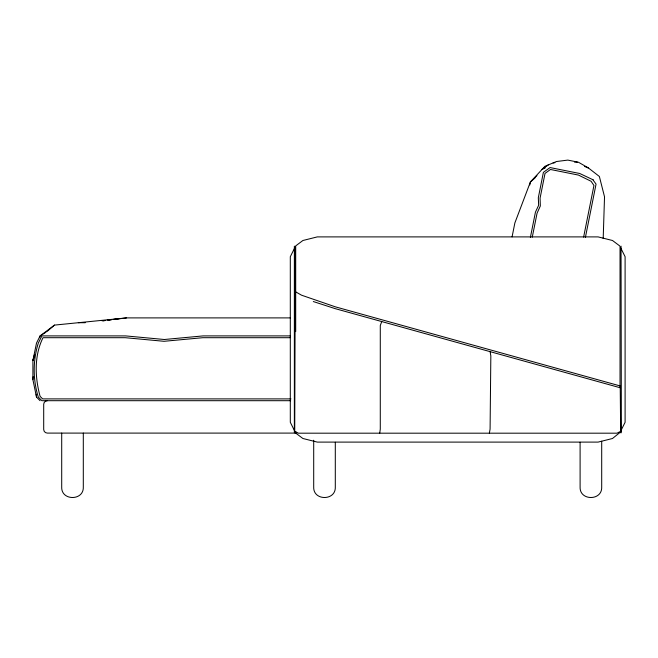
<?xml version="1.0" encoding="UTF-8"?>
<svg xmlns="http://www.w3.org/2000/svg" width="658" height="658" viewBox="0 0 658 658"><rect width="100%" height="100%" fill="white"/><g stroke="black" fill="none" stroke-linecap="round" stroke-linejoin="round"><path stroke-width="0.99" d="M295.179 293.361L294.726 431.319L298.387 433.186L617.015 433.186L620.667 431.319L620.214 385.958L335.3 306.825L301.504 295.179L295.179 291.56M603.189 238.541L604.529 196.816L599.372 176.484L588.293 167.864L578.407 162.222L567.821 160.1L556.52 161.514L544.956 166.277L530.397 181.986L514.869 222.939L512.08 236.872M40.097 400.697L36.503 397.103L32.9 379.641L33.188 376.623M379.715 433.186L380.283 429.156L380.283 325.578L381.73 321.54M489.355 433.186L490.087 429.123L490.835 355.937L490.103 351.586M529.805 184.947L530.397 181.986L536.961 175.596M530.364 237.513L535.447 212.115L538.647 205.28L538.318 197.745L543.393 172.355L550.063 167.56L579.756 173.498L593.236 179.873M532.273 237.135L537.076 213.134L540.341 205.97L540.086 198.099L545.021 173.408L550.475 169.484L578.456 175.077L591.114 181.279L593.944 185.515L583.621 237.102M585.406 237.374L596.058 184.108L592.842 179.683M39.653 337.702L40.097 335.901L54.499 325.101L126.501 317.896L290.318 317.896M34.463 354.736L32.9 360.559L32.9 379.641M34.035 357.746L32.9 360.559L36.503 343.098L40.097 335.901L46.027 332.191M294.365 246.15L294.365 432.849M294.62 248.058L290.301 256.702L290.301 422.296L294.62 430.941M620.782 430.941L625.1 422.296L625.1 256.702L620.782 248.058M530.397 181.986L534.962 178.022M47.088 331.451L54.499 325.101M548.41 164.854L541.69 169.567L545.326 167.88M47.302 400.697L45.501 401.183L44.185 402.499L43.699 404.3L43.699 429.501L44.185 431.303L45.501 432.619L47.302 433.096L296.791 433.096M102.08 320.816L105.124 320.43M107.147 320.175L111.194 319.656M113.217 319.393L119.295 318.62M553.074 162.937L554.949 162.699M103.117 320.824L105.148 320.569M108.496 320.15L111.498 319.772M114.295 319.426L126.501 317.896M78.343 322.716L85.252 322.716M290.449 335.901L203.149 335.901L164.377 339.503L125.604 335.901L41.898 335.901L38.304 343.098A90.911 90.911 0 0 0 38.304 397.103L41.898 400.697L290.63 400.697M290.104 337.702L202.804 337.702L164.031 341.296L125.259 337.702L43.009 337.702C34.076 355.723 34.882 377.314 40.097 396.355L42.647 398.896L290.959 398.896M574.426 162.09L577.411 162.189M620.214 387.759L335.144 308.627L313.29 301.537M586.385 167.264L588.293 167.864L584.567 166.458M619.696 245.903L612.499 240.499L598.097 236.896L317.304 236.896L302.902 240.499L295.697 245.903L295.697 331.607M621.037 246.15L621.374 432.174L621.037 432.849L620.033 432.421L612.499 438.499L598.097 442.102L317.304 442.102L302.902 438.499L295.697 433.096L295.697 431.525M36.198 394.191L36.503 397.103M620.033 246.577L620.033 386.542M601.7 441.247L601.7 487.101C602.226 500.968 579.575 500.968 580.101 487.101L580.101 442.266M335.3 442.266L335.3 487.101C335.827 500.968 313.175 500.968 313.702 487.101L313.702 440.235M295.36 246.577L295.36 331.402M83.303 433.096L83.303 487.101C83.829 500.968 61.178 500.968 61.704 487.101L61.704 433.096"/></g></svg>
